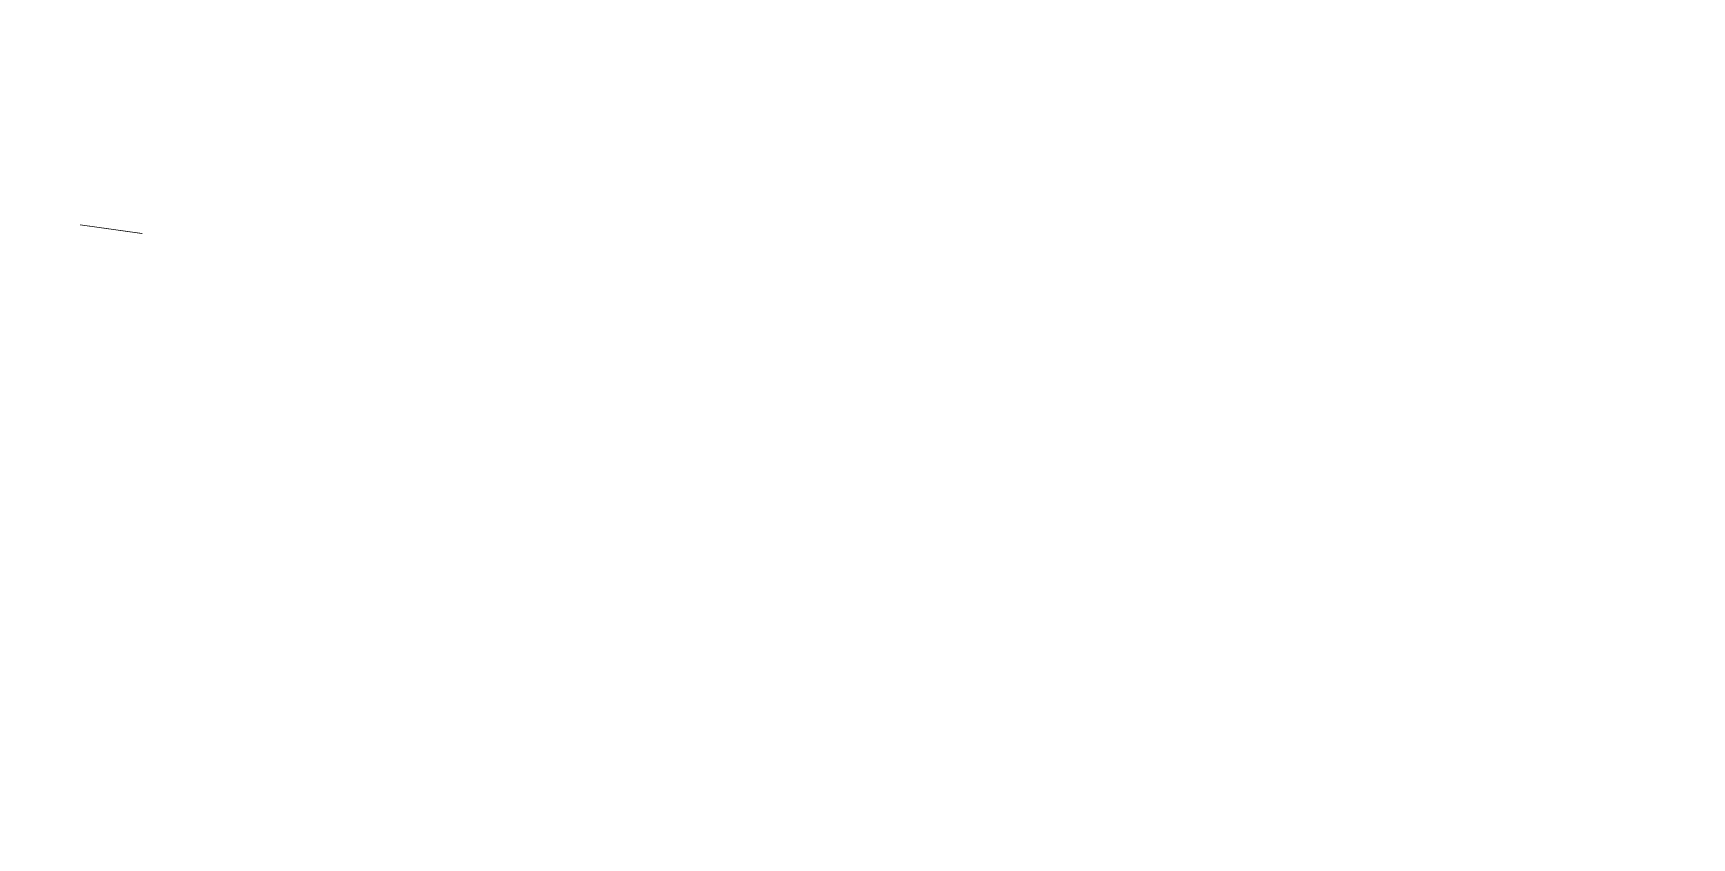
# Model space of a CAD drawing. Header units: millimetres. Extents: x -361192058 to 101130107379, y -14071650034 to 19218552450.
# Drawn here: x -132122.2 to -131885, y 44844 to 44959 of the extents above; entities that cross this region are included whole.
import ezdxf
from ezdxf.enums import TextEntityAlignment as Align

# ---------------------------------------------------------------- set-up
doc = ezdxf.new("R2010")
doc.units = ezdxf.units.MM
doc.header["$LTSCALE"] = 0.5
doc.layers.add('02', color=2, linetype='Continuous')
doc.layers.add('parede', color=2, linetype='Continuous')
doc.styles.get("Standard").update_dxf_attribs({"font": 'txt.shx', "height": 0.12})
picture_1 = doc.add_image_def('image2.jpg', size_in_pixel=(290, 928))

# ---------------------------------------------------------------- blocks, each defined once
blk = doc.blocks.new('APROVADO QUADRA 21.2 MBVII')
at = {"layer": '02', "color": 0, "lineweight": 18}
blk.add_line((4993.6638, 2388.6983), (4993.6638, 2388.8486), dxfattribs=at)
at = {"layer": 'parede', "lineweight": 18}
blk.add_line((4993.6638, 2388.6986), (4993.6638, 2388.8486), dxfattribs=at)
at = {"color": 0, "lineweight": 13, "flags": 8}
for p in [(4700.7247, 2280.1125), (4699.5738, 2277.8964), (4702.3546, 2276.195), (4703.6722, 2274.085), (4699.8445, 2272.2194), (4703.0488, 2270.137), (4703.0877, 2267.9803), (4700.6523, 2261.5216), (4700.7007, 2257.1593)]:
    blk.add_attdef('NIVEL', p, '', height=0.075, dxfattribs=at)
for rotation, width, p in [(90, 0.8, (4700.8205, 2275.7521)), (270, 0.6, (4703.8437, 2274.9021)), (90, 0.8, (4701.5575, 2268.5021)), (180, 0.6, (4651.1817, 2236.1931))]:
    blk.add_attdef('$PORTA', text='', height=0.09, rotation=rotation, dxfattribs=dict(at, width=width)).set_placement(p, align=Align.MIDDLE)
for p in [(4654.176, 2240.463), (4648.499, 2240.1923), (4637.8012, 2239.3845), (4633.4388, 2239.3361), (4656.3921, 2239.3121), (4652.4746, 2237.6822), (4646.4166, 2236.988), (4644.2598, 2236.9491), (4650.3646, 2236.3646)]:
    blk.add_attdef('NIVEL', p, '', height=0.075, rotation=270, dxfattribs=at)
at = {"color": 0, "lineweight": 13, "width": 0.8, "flags": 8}
for p in [(4652.0317, 2239.2163), (4644.7817, 2238.4793)]:
    blk.add_attdef('$PORTA', text='', height=0.09, dxfattribs=at).set_placement(p, align=Align.MIDDLE)
at = {"layer": '02', "color": 0, "lineweight": 30}
image = blk.add_image(picture_1, insert=(5042.653, 2352.0523), size_in_units=(16.4637, 52.6838), dxfattribs=at)
image.dxf.flags = 7

msp = doc.modelspace()

# ---------------------------------------------------------------- block references
at = {"layer": '02', "color": 0, "lineweight": 30, "xscale": -4.574818403918471, "yscale": -59.40450511825884, "zscale": 4.574818403918471, "rotation": 261.8606972171988}
msp.add_blockref('APROVADO QUADRA 21.2 MBVII', (5129.041, 2225.201), dxfattribs=at)

doc.saveas('drawing.dxf')
